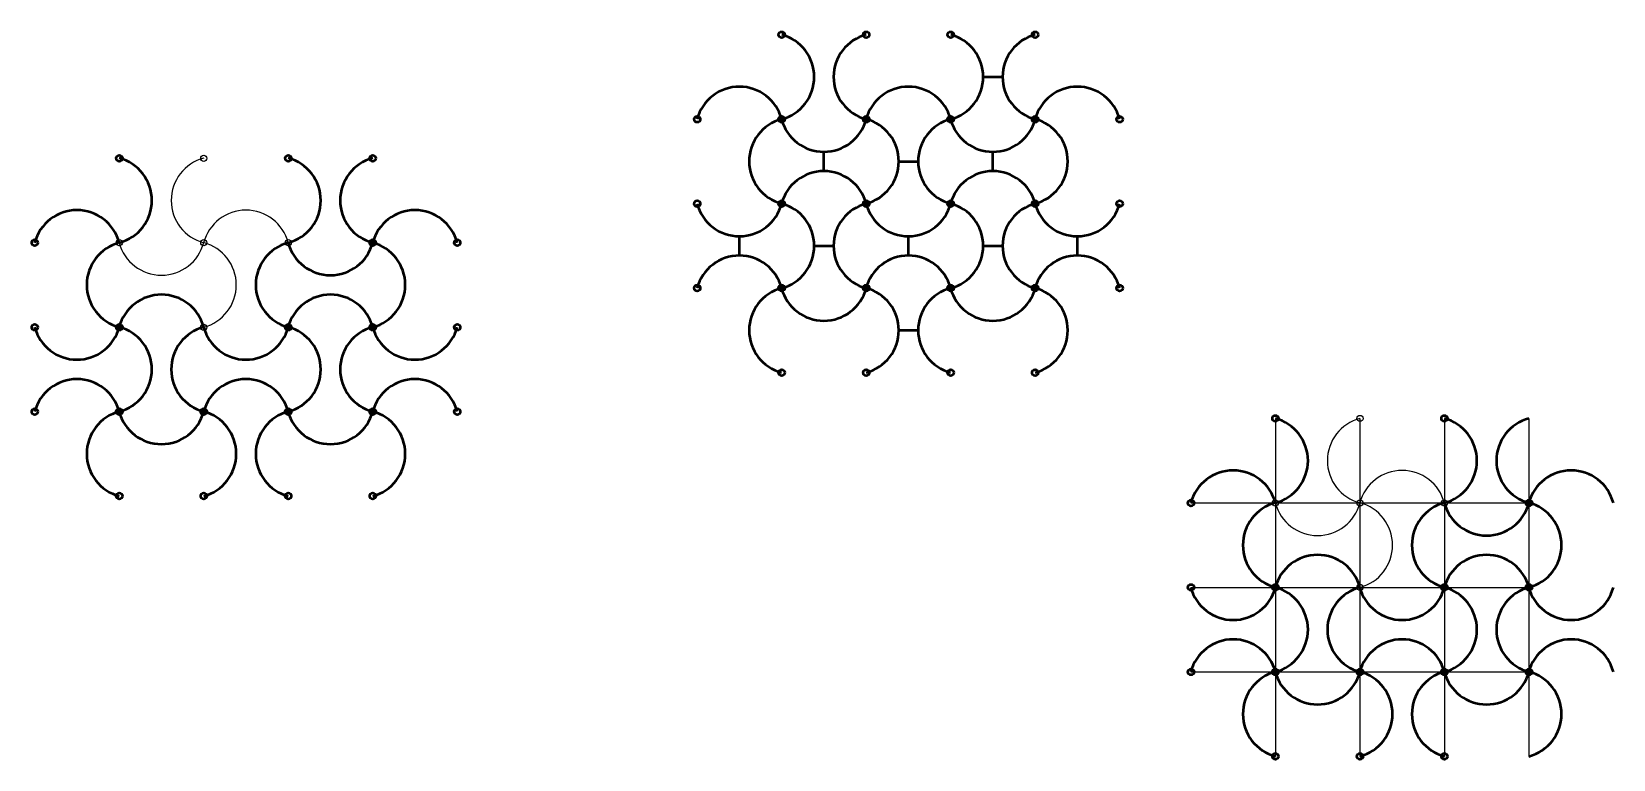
# Model space of a CAD drawing. Header units: millimetres. Extents: x 21611 to 35745, y 26026 to 32531.
import ezdxf

# ---------------------------------------------------------------- set-up
doc = ezdxf.new("R2010")
doc.units = ezdxf.units.MM
doc.layers.add('A-Wall', color=113, linetype='Continuous', lineweight=50)

msp = doc.modelspace()

# ---------------------------------------------------------------- linework, layer by layer
for p, q in [((32725, 29073), (32725, 26053)), ((33480, 29073), (33480, 26053)), ((34235, 29073), (34235, 26053)), ((34990, 29073), (34990, 26053)), ((31970, 28318), (34990, 28318)), ((31970, 27563), (34997, 27563)), ((31970, 26808), (34990, 26808))]:
    msp.add_line(p, q)
for centre in [(23149, 31399), (22394, 30644), (23149, 30644), (23904, 30644), (23149, 29889), (33480, 29073), (32725, 28318), (33480, 28318), (34235, 28318), (33480, 27563)]:
    msp.add_circle(centre, 27.5)
for centre, start, end in [((23249, 31022), 104.8369, 255.1631), ((23526, 30544), 14.8369, 165.1631), ((22771, 30745), 194.8369, 345.1631), ((23049, 30267), 284.8369, 75.1631), ((33580, 28696), 104.8369, 255.1631), ((33857, 28218), 14.8369, 165.1631), ((33102, 28418), 194.8369, 345.1631), ((33380, 27941), 284.8369, 75.1631)]:
    msp.add_arc(centre, 391, start, end)
at = {"layer": 'A-Wall'}
for p, q in [((30113, 32126), (30287, 32126)), ((28690, 31284), (28690, 31458)), ((30200, 31284), (30200, 31458)), ((29358, 31371), (29532, 31371)), ((27935, 30529), (27935, 30703)), ((29445, 30529), (29445, 30703)), ((30955, 30529), (30955, 30703)), ((28603, 30616), (28777, 30616)), ((30113, 30616), (30287, 30616)), ((29358, 29861), (29532, 29861))]:
    msp.add_line(p, q, dxfattribs=at)
for centre in [(28313, 32503), (29068, 32503), (29823, 32503), (30578, 32503), (27558, 31748), (28313, 31748), (29068, 31748), (29823, 31748), (30578, 31748), (31333, 31748), (22394, 31399), (23904, 31399), (24659, 31399), (27558, 30993), (28313, 30993), (29068, 30993), (29823, 30993), (30578, 30993), (31333, 30993), (21639, 30644), (24659, 30644), (25414, 30644), (27558, 30238), (28313, 30238), (29068, 30238), (29823, 30238), (30578, 30238), (31333, 30238), (21639, 29889), (22394, 29889), (23904, 29889), (24659, 29889), (25414, 29889), (28313, 29483), (29068, 29483), (29823, 29483), (30578, 29483), (21639, 29134), (22394, 29134), (23149, 29134), (23904, 29134), (24659, 29134), (25414, 29134), (32725, 29073), (34235, 29073), (22394, 28380), (23149, 28380), (23904, 28380), (24659, 28380), (31970, 28318), (34990, 28318), (31970, 27563), (32725, 27563), (34235, 27563), (34990, 27563), (31970, 26808), (32725, 26808), (33480, 26808), (34235, 26808), (34990, 26808), (32725, 26053), (33480, 26053), (34235, 26053)]:
    msp.add_circle(centre, 27.5, dxfattribs=at)
for centre, start, end in [((28213, 32126), 284.8369, 75.1631), ((29168, 32126), 104.8369, 255.1631), ((29723, 32126), 284.8369, 75.1631), ((30678, 32126), 104.8369, 255.1631), ((27935, 31648), 14.8369, 165.1631), ((29445, 31648), 14.8369, 165.1631), ((30955, 31648), 14.8369, 165.1631), ((28413, 31371), 104.8369, 255.1631), ((28690, 31848), 194.8369, 345.1631), ((28968, 31371), 284.8369, 75.1631), ((29923, 31371), 104.8369, 255.1631), ((30200, 31848), 194.8369, 345.1631), ((30478, 31371), 284.8369, 75.1631), ((22294, 31022), 284.8369, 75.1631), ((23804, 31022), 284.8369, 75.1631), ((24759, 31022), 104.8369, 255.1631), ((28690, 30893), 14.8369, 165.1631), ((30200, 30893), 14.8369, 165.1631), ((27935, 31093), 194.8369, 345.1631), ((28213, 30616), 284.8369, 75.1631), ((29168, 30616), 104.8369, 255.1631), ((29445, 31093), 194.8369, 345.1631), ((29723, 30616), 284.8369, 75.1631), ((30678, 30616), 104.8369, 255.1631), ((30955, 31093), 194.8369, 345.1631), ((22016, 30544), 14.8369, 165.1631), ((25036, 30544), 14.8369, 165.1631), ((22494, 30267), 104.8369, 255.1631), ((24004, 30267), 104.8369, 255.1631), ((24281, 30745), 194.8369, 345.1631), ((24559, 30267), 284.8369, 75.1631), ((27935, 30138), 14.8369, 165.1631), ((29445, 30138), 14.8369, 165.1631), ((30955, 30138), 14.8369, 165.1631), ((22771, 29789), 14.8369, 165.1631), ((24281, 29789), 14.8369, 165.1631), ((28413, 29861), 104.8369, 255.1631), ((28690, 30338), 194.8369, 345.1631), ((28968, 29861), 284.8369, 75.1631), ((29923, 29861), 104.8369, 255.1631), ((30200, 30338), 194.8369, 345.1631), ((30478, 29861), 284.8369, 75.1631), ((22016, 29990), 194.8369, 345.1631), ((22294, 29512), 284.8369, 75.1631), ((23249, 29512), 104.8369, 255.1631), ((23526, 29990), 194.8369, 345.1631), ((23804, 29512), 284.8369, 75.1631), ((24759, 29512), 104.8369, 255.1631), ((25036, 29990), 194.8369, 345.1631), ((22016, 29034), 14.8369, 165.1631), ((23526, 29034), 14.8369, 165.1631), ((25036, 29034), 14.8369, 165.1631), ((22494, 28757), 104.8369, 255.1631), ((22771, 29235), 194.8369, 345.1631), ((23049, 28757), 284.8369, 75.1631), ((24004, 28757), 104.8369, 255.1631), ((24281, 29235), 194.8369, 345.1631), ((24559, 28757), 284.8369, 75.1631), ((32625, 28696), 284.8369, 75.1631), ((34135, 28696), 284.8369, 75.1631), ((35090, 28696), 104.8369, 255.1631), ((32347, 28218), 14.8369, 165.1631), ((35367, 28218), 14.8369, 165.1631), ((32825, 27941), 104.8369, 255.1631), ((34335, 27941), 104.8369, 255.1631), ((34612, 28418), 194.8369, 345.1631), ((34890, 27941), 284.8369, 75.1631), ((33102, 27463), 14.8369, 165.1631), ((34612, 27463), 14.8369, 165.1631), ((32347, 27663), 194.8369, 345.1631), ((32625, 27186), 284.8369, 75.1631), ((33580, 27186), 104.8369, 255.1631), ((33857, 27663), 194.8369, 345.1631), ((34135, 27186), 284.8369, 75.1631), ((35090, 27186), 104.8369, 255.1631), ((35367, 27663), 194.8369, 345.1631), ((32347, 26708), 14.8369, 165.1631), ((33857, 26708), 14.8369, 165.1631), ((35367, 26708), 14.8369, 165.1631), ((32825, 26431), 104.8369, 255.1631), ((33102, 26908), 194.8369, 345.1631), ((33380, 26431), 284.8369, 75.1631), ((34335, 26431), 104.8369, 255.1631), ((34612, 26908), 194.8369, 345.1631), ((34890, 26431), 284.8369, 75.1631)]:
    msp.add_arc(centre, 391, start, end, dxfattribs=at)

doc.saveas('drawing.dxf')
